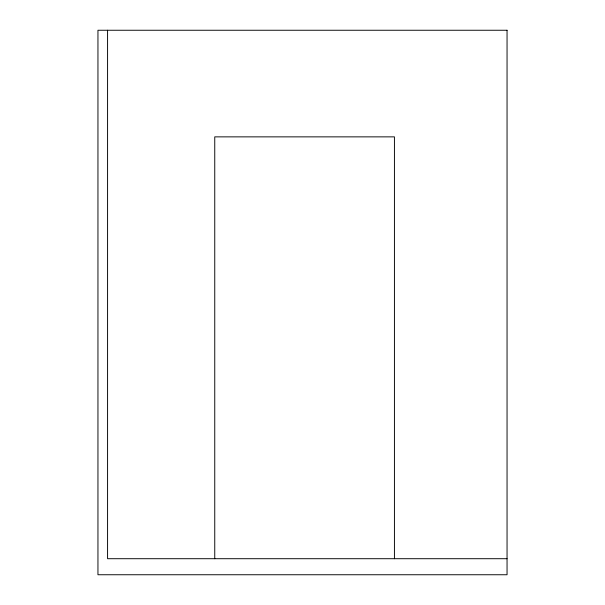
<?xml version="1.0" encoding="UTF-8"?>
<svg xmlns="http://www.w3.org/2000/svg" width="605" height="605" viewBox="0 0 605 605"><rect width="100%" height="100%" fill="white"/><g stroke="black" fill="none" stroke-linecap="round" stroke-linejoin="round"><path stroke-width="0.91" d="M507.05 558.71L107.577 558.71L107.577 30.25M394.43 558.71L394.43 136.866L214.752 136.866L214.752 558.71M507.05 30.25L97.95 30.25L97.95 574.75L507.05 574.75L507.05 30.25"/></g></svg>
